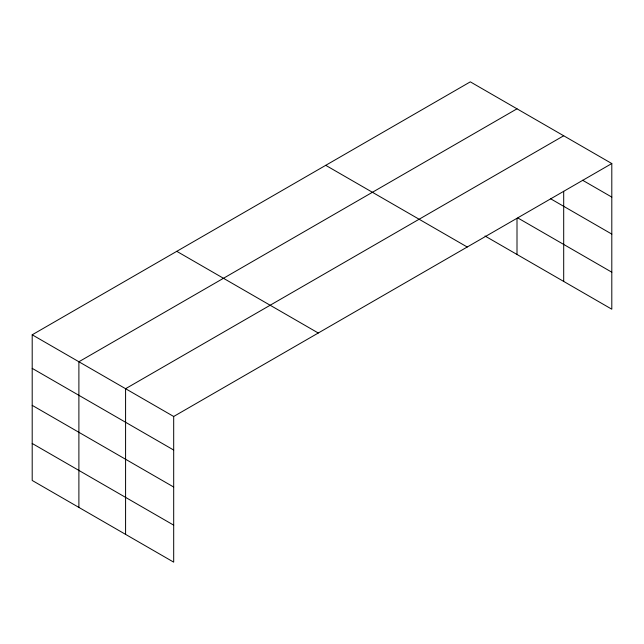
<?xml version="1.0" encoding="UTF-8"?>
<svg xmlns="http://www.w3.org/2000/svg" width="644" height="644" viewBox="0 0 644 644"><rect width="100%" height="100%" fill="white"/><g stroke="black" fill="none" stroke-linecap="round" stroke-linejoin="round"><path stroke-width="0.97" d="M611.8 163.544L470.313 81.852L32.2 334.8L32.2 480.456L173.687 562.148L173.687 416.483L611.8 163.544L611.8 309.201L485.013 236.002M517.003 108.812L78.89 361.759L78.89 507.416M563.693 135.771L125.58 388.71L125.58 534.367M582.595 180.24L611.8 197.096M550.725 198.835L611.8 234.094M517.873 217.978L611.8 272.203M325.735 165.331L467.222 247.014M176.778 251.329L318.265 333.012M32.2 334.8L173.687 416.483M32.2 368.36L173.687 450.043M32.2 405.35L173.687 487.033M32.2 443.466L173.687 525.15M563.693 191.324L563.693 281.428M517.003 218.477L517.003 254.469"/></g></svg>
